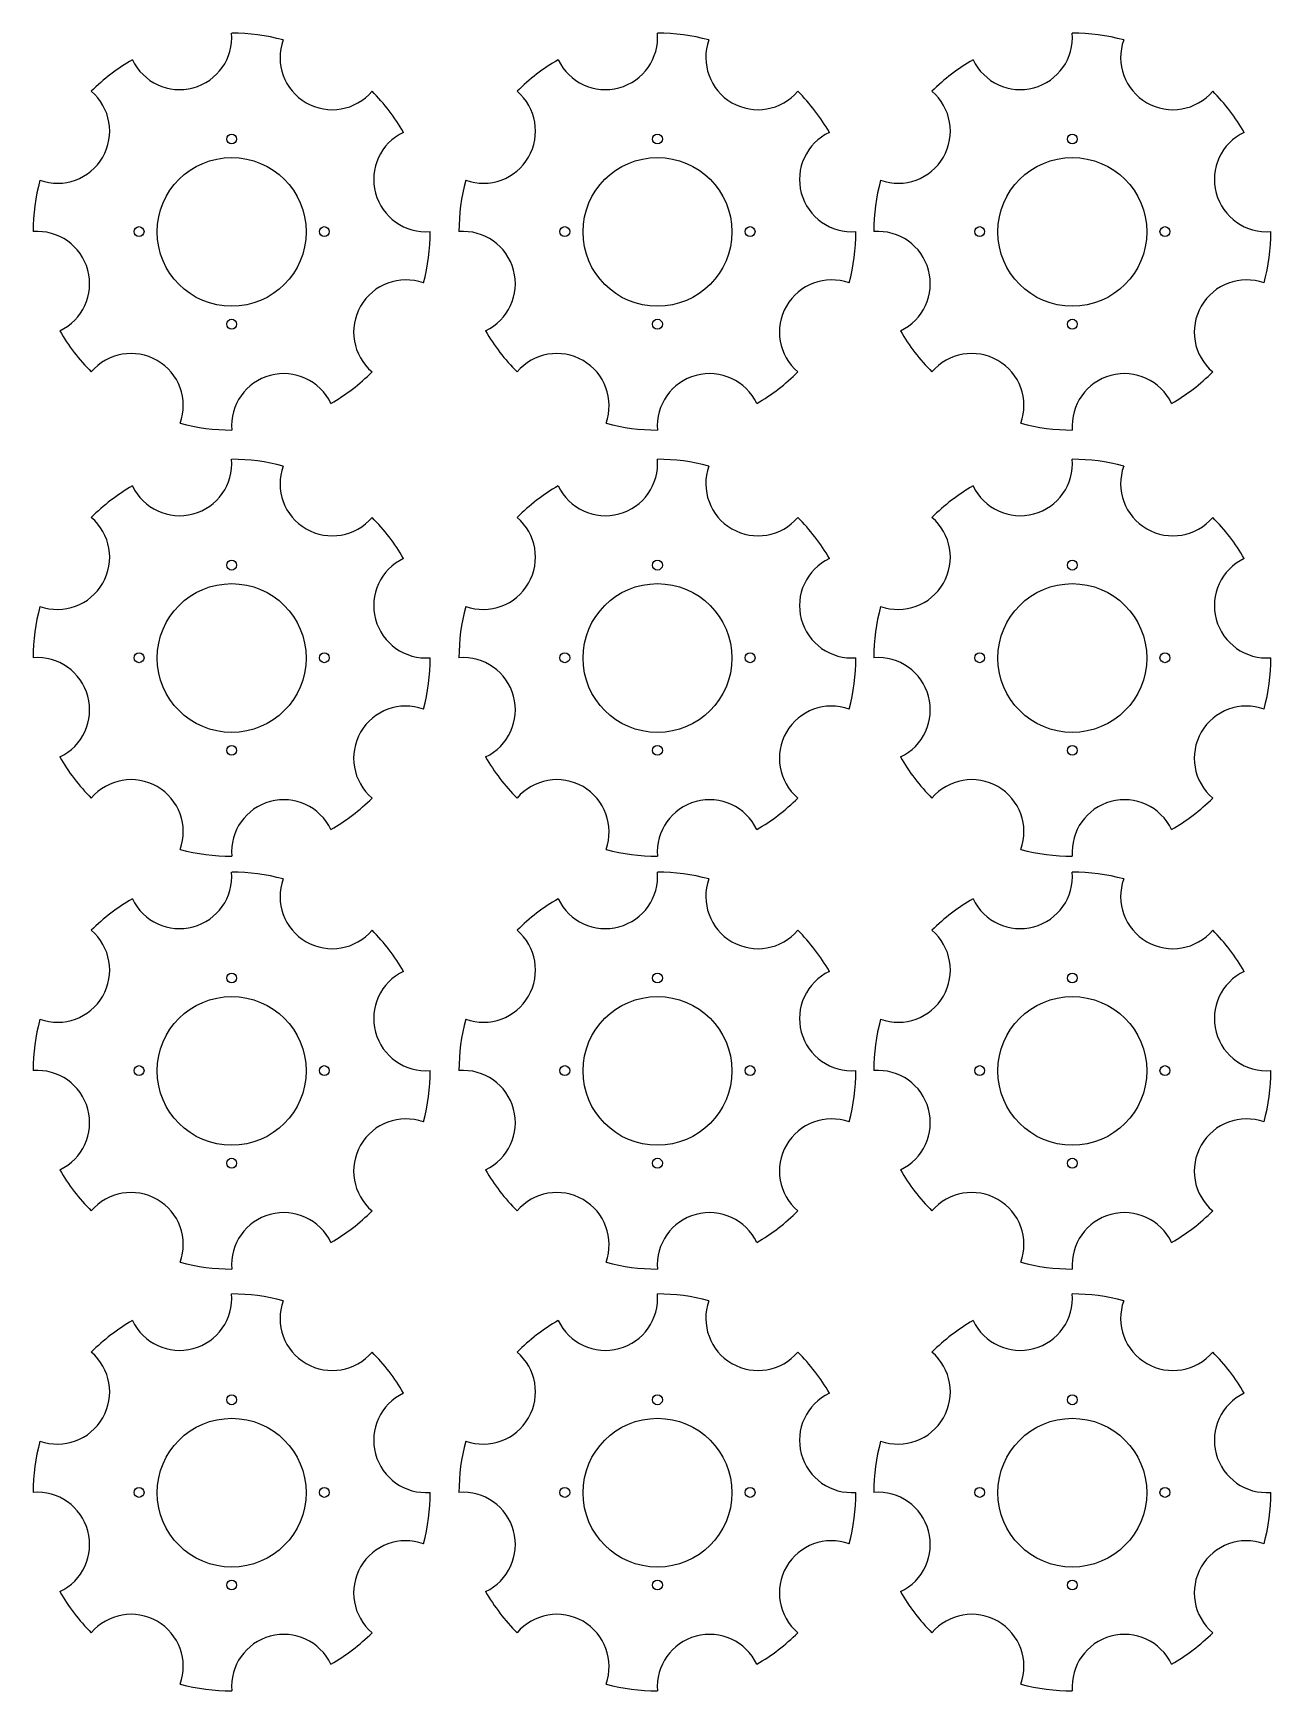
# Model space of a CAD drawing. Header units: millimetres. Extents: x 2361 to 2736, y 1352 to 1853.
import ezdxf

# ---------------------------------------------------------------- set-up
doc = ezdxf.new("R2010")
doc.units = ezdxf.units.MM
doc.layers.add('llanta', color=170, linetype='Continuous')

msp = doc.modelspace()

# ---------------------------------------------------------------- linework, layer by layer
at = {"layer": 'llanta'}
for centre, radius in [((2421.5, 1821.49), 1.5), ((2550.19, 1821.49), 1.5), ((2675.59, 1821.49), 1.5), ((2421.5, 1793.4), 22.5), ((2550.19, 1793.4), 22.5), ((2675.59, 1793.4), 22.5), ((2393.5, 1793.49), 1.5), ((2449.5, 1793.49), 1.5), ((2522.19, 1793.49), 1.5), ((2578.19, 1793.49), 1.5), ((2647.59, 1793.49), 1.5), ((2703.59, 1793.49), 1.5), ((2421.5, 1765.49), 1.5), ((2550.19, 1765.49), 1.5), ((2675.59, 1765.49), 1.5), ((2421.5, 1692.65), 1.5), ((2550.19, 1692.65), 1.5), ((2675.59, 1692.65), 1.5), ((2421.5, 1664.56), 22.5), ((2550.19, 1664.56), 22.5), ((2675.59, 1664.56), 22.5), ((2393.5, 1664.65), 1.5), ((2449.5, 1664.65), 1.5), ((2522.19, 1664.65), 1.5), ((2578.19, 1664.65), 1.5), ((2647.59, 1664.65), 1.5), ((2703.59, 1664.65), 1.5), ((2421.5, 1636.65), 1.5), ((2550.19, 1636.65), 1.5), ((2675.59, 1636.65), 1.5), ((2421.5, 1567.82), 1.5), ((2550.19, 1567.82), 1.5), ((2675.59, 1567.82), 1.5), ((2421.5, 1539.73), 22.5), ((2550.19, 1539.73), 22.5), ((2675.59, 1539.73), 22.5), ((2393.5, 1539.82), 1.5), ((2449.5, 1539.82), 1.5), ((2522.19, 1539.82), 1.5), ((2578.19, 1539.82), 1.5), ((2647.59, 1539.82), 1.5), ((2703.59, 1539.82), 1.5), ((2421.5, 1511.82), 1.5), ((2550.19, 1511.82), 1.5), ((2675.59, 1511.82), 1.5), ((2421.5, 1440.29), 1.5), ((2550.19, 1440.29), 1.5), ((2675.59, 1440.29), 1.5), ((2421.5, 1412.2), 22.5), ((2550.19, 1412.2), 22.5), ((2675.59, 1412.2), 22.5), ((2393.5, 1412.29), 1.5), ((2449.5, 1412.29), 1.5), ((2522.19, 1412.29), 1.5), ((2578.19, 1412.29), 1.5), ((2647.59, 1412.29), 1.5), ((2703.59, 1412.29), 1.5), ((2421.5, 1384.29), 1.5), ((2550.19, 1384.29), 1.5), ((2675.59, 1384.29), 1.5)]:
    msp.add_circle(centre, radius, dxfattribs=at)
for centre, radius, start, end in [((2405.76, 1852.21), 15.78, 205.3253, 4.6747), ((2421.5, 1793.49), 60, 75, 90), ((2451.89, 1846.13), 15.78, 160.3253, 319.6747), ((2534.46, 1852.21), 15.78, 205.3253, 4.6747), ((2550.19, 1793.49), 60, 75, 90), ((2580.59, 1846.13), 15.78, 160.3253, 319.6747), ((2659.86, 1852.21), 15.78, 205.3253, 4.6747), ((2675.59, 1793.49), 60, 75, 90), ((2705.98, 1846.13), 15.78, 160.3253, 319.6747), ((2421.5, 1793.49), 60, 120, 135), ((2550.19, 1793.49), 60, 120, 135), ((2675.59, 1793.49), 60, 120, 135), ((2368.85, 1823.89), 15.78, 250.3253, 49.6747), ((2421.5, 1793.49), 60, 30, 45), ((2497.55, 1823.89), 15.78, 250.3253, 49.6747), ((2550.19, 1793.49), 60, 30, 45), ((2622.95, 1823.89), 15.78, 250.3253, 49.6747), ((2675.59, 1793.49), 60, 30, 45), ((2480.21, 1809.23), 15.78, 115.3253, 274.6747), ((2608.91, 1809.23), 15.78, 115.3253, 274.6747), ((2734.31, 1809.23), 15.78, 115.3253, 274.6747), ((2421.5, 1793.49), 60, 165, 180), ((2550.19, 1793.49), 60, 165, 180), ((2675.59, 1793.49), 60, 165, 180), ((2362.78, 1777.76), 15.78, 295.3253, 94.6747), ((2421.5, 1793.49), 60, 345, 0), ((2491.48, 1777.76), 15.78, 295.3253, 94.6747), ((2550.19, 1793.49), 60, 345, 0), ((2616.88, 1777.76), 15.78, 295.3253, 94.6747), ((2675.59, 1793.49), 60, 345, 0), ((2474.14, 1763.1), 15.78, 70.3253, 229.6747), ((2602.83, 1763.1), 15.78, 70.3253, 229.6747), ((2728.23, 1763.1), 15.78, 70.3253, 229.6747), ((2421.5, 1793.49), 60, 210, 225), ((2550.19, 1793.49), 60, 210, 225), ((2675.59, 1793.49), 60, 210, 225), ((2391.1, 1740.85), 15.78, 340.3253, 139.6747), ((2519.8, 1740.85), 15.78, 340.3253, 139.6747), ((2645.2, 1740.85), 15.78, 340.3253, 139.6747), ((2437.23, 1734.78), 15.78, 25.3253, 184.6747), ((2421.5, 1793.49), 60, 300, 315), ((2565.93, 1734.78), 15.78, 25.3253, 184.6747), ((2550.19, 1793.49), 60, 300, 315), ((2691.32, 1734.78), 15.78, 25.3253, 184.6747), ((2675.59, 1793.49), 60, 300, 315), ((2421.5, 1793.49), 60, 255, 270), ((2550.19, 1793.49), 60, 255, 270), ((2675.59, 1793.49), 60, 255, 270), ((2405.76, 1723.36), 15.78, 205.3253, 4.6747), ((2421.5, 1664.65), 60, 75, 90), ((2534.46, 1723.36), 15.78, 205.3253, 4.6747), ((2550.19, 1664.65), 60, 75, 90), ((2659.86, 1723.36), 15.78, 205.3253, 4.6747), ((2675.59, 1664.65), 60, 75, 90), ((2451.89, 1717.29), 15.78, 160.3253, 319.6747), ((2580.59, 1717.29), 15.78, 160.3253, 319.6747), ((2705.98, 1717.29), 15.78, 160.3253, 319.6747), ((2421.5, 1664.65), 60, 120, 135), ((2550.19, 1664.65), 60, 120, 135), ((2675.59, 1664.65), 60, 120, 135), ((2368.85, 1695.04), 15.78, 250.3253, 49.6747), ((2421.5, 1664.65), 60, 30, 45), ((2497.55, 1695.04), 15.78, 250.3253, 49.6747), ((2550.19, 1664.65), 60, 30, 45), ((2622.95, 1695.04), 15.78, 250.3253, 49.6747), ((2675.59, 1664.65), 60, 30, 45), ((2480.21, 1680.38), 15.78, 115.3253, 274.6747), ((2608.91, 1680.38), 15.78, 115.3253, 274.6747), ((2734.31, 1680.38), 15.78, 115.3253, 274.6747), ((2421.5, 1664.65), 60, 165, 180), ((2550.19, 1664.65), 60, 165, 180), ((2675.59, 1664.65), 60, 165, 180), ((2362.78, 1648.92), 15.78, 295.3253, 94.6747), ((2421.5, 1664.65), 60, 345, 0), ((2491.48, 1648.92), 15.78, 295.3253, 94.6747), ((2550.19, 1664.65), 60, 345, 0), ((2616.88, 1648.92), 15.78, 295.3253, 94.6747), ((2675.59, 1664.65), 60, 345, 0), ((2474.14, 1634.26), 15.78, 70.3253, 229.6747), ((2602.83, 1634.26), 15.78, 70.3253, 229.6747), ((2728.23, 1634.26), 15.78, 70.3253, 229.6747), ((2421.5, 1664.65), 60, 210, 225), ((2550.19, 1664.65), 60, 210, 225), ((2675.59, 1664.65), 60, 210, 225), ((2391.1, 1612.01), 15.78, 340.3253, 139.6747), ((2519.8, 1612.01), 15.78, 340.3253, 139.6747), ((2645.2, 1612.01), 15.78, 340.3253, 139.6747), ((2437.23, 1605.94), 15.78, 25.3253, 184.6747), ((2421.5, 1664.65), 60, 300, 315), ((2565.93, 1605.94), 15.78, 25.3253, 184.6747), ((2550.19, 1664.65), 60, 300, 315), ((2691.32, 1605.94), 15.78, 25.3253, 184.6747), ((2675.59, 1664.65), 60, 300, 315), ((2421.5, 1664.65), 60, 255, 270), ((2550.19, 1664.65), 60, 255, 270), ((2675.59, 1664.65), 60, 255, 270), ((2405.76, 1598.53), 15.78, 205.3253, 4.6747), ((2421.5, 1539.82), 60, 75, 90), ((2534.46, 1598.53), 15.78, 205.3253, 4.6747), ((2550.19, 1539.82), 60, 75, 90), ((2659.86, 1598.53), 15.78, 205.3253, 4.6747), ((2675.59, 1539.82), 60, 75, 90), ((2451.89, 1592.46), 15.78, 160.3253, 319.6747), ((2580.59, 1592.46), 15.78, 160.3253, 319.6747), ((2705.98, 1592.46), 15.78, 160.3253, 319.6747), ((2421.5, 1539.82), 60, 120, 135), ((2550.19, 1539.82), 60, 120, 135), ((2675.59, 1539.82), 60, 120, 135), ((2368.85, 1570.21), 15.78, 250.3253, 49.6747), ((2421.5, 1539.82), 60, 30, 45), ((2497.55, 1570.21), 15.78, 250.3253, 49.6747), ((2550.19, 1539.82), 60, 30, 45), ((2622.95, 1570.21), 15.78, 250.3253, 49.6747), ((2675.59, 1539.82), 60, 30, 45), ((2480.21, 1555.55), 15.78, 115.3253, 274.6747), ((2608.91, 1555.55), 15.78, 115.3253, 274.6747), ((2734.31, 1555.55), 15.78, 115.3253, 274.6747), ((2421.5, 1539.82), 60, 165, 180), ((2550.19, 1539.82), 60, 165, 180), ((2675.59, 1539.82), 60, 165, 180), ((2362.78, 1524.09), 15.78, 295.3253, 94.6747), ((2421.5, 1539.82), 60, 345, 0), ((2491.48, 1524.09), 15.78, 295.3253, 94.6747), ((2550.19, 1539.82), 60, 345, 0), ((2616.88, 1524.09), 15.78, 295.3253, 94.6747), ((2675.59, 1539.82), 60, 345, 0), ((2474.14, 1509.43), 15.78, 70.3253, 229.6747), ((2602.83, 1509.43), 15.78, 70.3253, 229.6747), ((2728.23, 1509.43), 15.78, 70.3253, 229.6747), ((2421.5, 1539.82), 60, 210, 225), ((2550.19, 1539.82), 60, 210, 225), ((2675.59, 1539.82), 60, 210, 225), ((2391.1, 1487.18), 15.78, 340.3253, 139.6747), ((2519.8, 1487.18), 15.78, 340.3253, 139.6747), ((2645.2, 1487.18), 15.78, 340.3253, 139.6747), ((2437.23, 1481.11), 15.78, 25.3253, 184.6747), ((2421.5, 1539.82), 60, 300, 315), ((2565.93, 1481.11), 15.78, 25.3253, 184.6747), ((2550.19, 1539.82), 60, 300, 315), ((2691.32, 1481.11), 15.78, 25.3253, 184.6747), ((2675.59, 1539.82), 60, 300, 315), ((2421.5, 1539.82), 60, 255, 270), ((2550.19, 1539.82), 60, 255, 270), ((2675.59, 1539.82), 60, 255, 270), ((2405.76, 1471.01), 15.78, 205.3253, 4.6747), ((2421.5, 1412.29), 60, 75, 90), ((2451.89, 1464.93), 15.78, 160.3253, 319.6747), ((2534.46, 1471.01), 15.78, 205.3253, 4.6747), ((2550.19, 1412.29), 60, 75, 90), ((2580.59, 1464.93), 15.78, 160.3253, 319.6747), ((2659.86, 1471.01), 15.78, 205.3253, 4.6747), ((2675.59, 1412.29), 60, 75, 90), ((2705.98, 1464.93), 15.78, 160.3253, 319.6747), ((2421.5, 1412.29), 60, 120, 135), ((2550.19, 1412.29), 60, 120, 135), ((2675.59, 1412.29), 60, 120, 135), ((2368.85, 1442.68), 15.78, 250.3253, 49.6747), ((2421.5, 1412.29), 60, 30, 45), ((2497.55, 1442.68), 15.78, 250.3253, 49.6747), ((2550.19, 1412.29), 60, 30, 45), ((2622.95, 1442.68), 15.78, 250.3253, 49.6747), ((2675.59, 1412.29), 60, 30, 45), ((2480.21, 1428.02), 15.78, 115.3253, 274.6747), ((2608.91, 1428.02), 15.78, 115.3253, 274.6747), ((2734.31, 1428.02), 15.78, 115.3253, 274.6747), ((2421.5, 1412.29), 60, 165, 180), ((2550.19, 1412.29), 60, 165, 180), ((2675.59, 1412.29), 60, 165, 180), ((2362.78, 1396.56), 15.78, 295.3253, 94.6747), ((2421.5, 1412.29), 60, 345, 0), ((2491.48, 1396.56), 15.78, 295.3253, 94.6747), ((2550.19, 1412.29), 60, 345, 0), ((2616.88, 1396.56), 15.78, 295.3253, 94.6747), ((2675.59, 1412.29), 60, 345, 0), ((2474.14, 1381.9), 15.78, 70.3253, 229.6747), ((2602.83, 1381.9), 15.78, 70.3253, 229.6747), ((2728.23, 1381.9), 15.78, 70.3253, 229.6747), ((2421.5, 1412.29), 60, 210, 225), ((2550.19, 1412.29), 60, 210, 225), ((2675.59, 1412.29), 60, 210, 225), ((2391.1, 1359.65), 15.78, 340.3253, 139.6747), ((2519.8, 1359.65), 15.78, 340.3253, 139.6747), ((2645.2, 1359.65), 15.78, 340.3253, 139.6747), ((2437.23, 1353.58), 15.78, 25.3253, 184.6747), ((2421.5, 1412.29), 60, 300, 315), ((2565.93, 1353.58), 15.78, 25.3253, 184.6747), ((2550.19, 1412.29), 60, 300, 315), ((2691.32, 1353.58), 15.78, 25.3253, 184.6747), ((2675.59, 1412.29), 60, 300, 315), ((2421.5, 1412.29), 60, 255, 270), ((2550.19, 1412.29), 60, 255, 270), ((2675.59, 1412.29), 60, 255, 270)]:
    msp.add_arc(centre, radius, start, end, dxfattribs=at)

doc.saveas('drawing.dxf')
